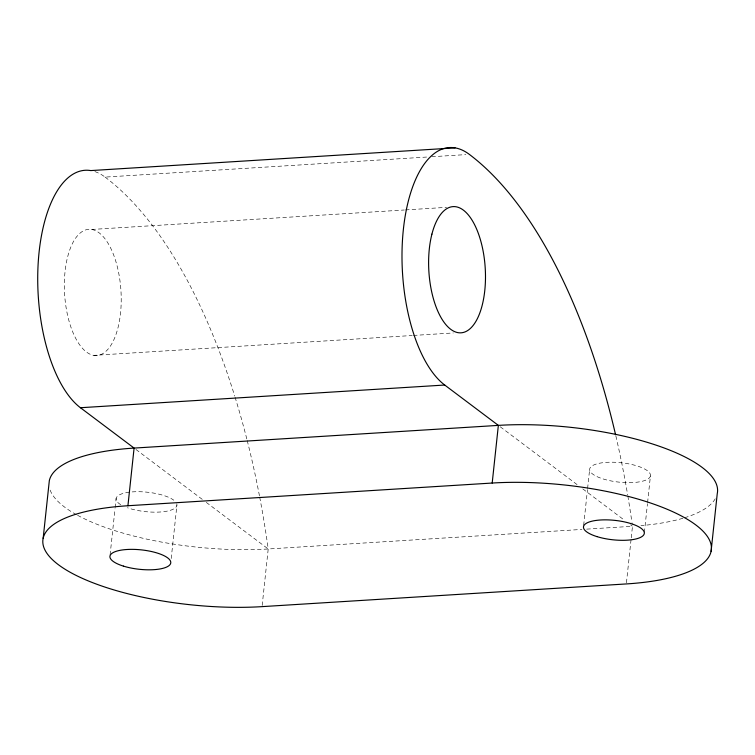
<?xml version="1.0" encoding="UTF-8"?>
<svg xmlns="http://www.w3.org/2000/svg" width="755" height="755" viewBox="0 0 755 755"><rect width="100%" height="100%" fill="white"/><g stroke="black" fill="none" stroke-linecap="round" stroke-linejoin="round"><path stroke-width="0.57" stroke-dasharray="3.77 2.83" d="M110.098 554.868L115.034 508.738M115.156 507.587L116.138 498.366M171.206 558.549L176.878 505.501M262.174 605.482L268.214 548.979A497.092 221.913 86.4 0 0 259.673 496.998M583.653 525.357L587.475 489.617M587.598 488.457L589.693 468.855M626.442 582.784L631.123 538.966M631.246 537.815L632.482 526.282A497.092 221.913 86.4 0 0 631.992 522.771M644.383 532.501L647.469 503.67M647.592 502.519L650.423 475.999A30.587 9.758 6.1 0 0 606.642 462.343A30.587 9.758 6.1 0 0 603.103 478.944A30.587 9.758 6.1 0 0 650.423 475.999M94.885 171.602A122.367 54.624 86.4 0 1 105.087 177.095L427.056 157.031M431.756 156.738L465.826 154.615M91.733 229.463L404.302 209.994M405.482 209.918L446.611 207.351M93.78 355.36A63.222 28.218 86.4 0 0 116.865 265.024A63.222 28.218 86.4 0 0 67.639 256.851A63.222 28.218 86.4 0 0 93.78 355.36L412.23 335.513M413.4 335.437L453.359 332.955M77.576 515.297A152.954 48.782 6.1 0 0 268.214 548.979L581.954 529.425M586.654 529.132L632.482 526.282L630.604 524.867M500.235 426.792L578.085 485.361M582.775 488.881L624.036 519.931M135.966 449.489L202.557 499.584M206.304 502.405L268.214 548.979M105.087 177.095A497.092 221.913 86.4 0 1 234.72 396.073M235.05 397.168A497.092 221.913 86.4 0 1 246.932 439.448M247.215 440.571A497.092 221.913 86.4 0 1 259.456 495.856M76.519 514.721A152.954 48.782 6.1 0 1 49.849 489.287M615.853 435.918A497.092 221.913 86.4 0 1 627.65 494.912M627.849 496.063A497.092 221.913 86.4 0 1 631.822 521.611M715.24 498.791A152.954 48.782 6.1 0 1 683.945 517.949M682.898 518.27A152.954 48.782 6.1 0 1 640.938 525.64M176.764 503.783A30.587 9.758 6.1 0 1 161.108 511.937A30.587 9.758 6.1 0 1 127.416 507.738M120.734 504.68A30.587 9.758 6.1 0 1 131.681 491.949A30.587 9.758 6.1 0 1 173.829 500.235"/><path stroke-width="1.13" d="M43.158 538.334L49.32 480.68A152.954 48.782 6.1 0 1 134.088 448.083L498.357 425.386A152.954 48.782 6.1 0 1 717.25 493.685L711.087 551.339M127.925 505.737L492.194 483.04A152.954 48.782 6.1 0 1 695.855 524.98A152.954 48.782 6.1 0 1 626.32 583.936L262.051 606.633A152.954 48.782 6.1 0 1 58.38 564.693A152.954 48.782 6.1 0 1 127.925 505.737L134.088 448.083L80.436 407.728A122.367 54.624 86.4 0 1 37.958 267.449A122.367 54.624 86.4 0 1 90.779 170.583L455.048 147.886M492.194 483.04L498.357 425.386L444.704 385.031A122.367 54.624 86.4 0 1 403.378 229.36A122.367 54.624 86.4 0 1 469.355 154.397A497.092 221.913 86.4 0 1 615.589 434.776M80.436 407.728L444.704 385.031M596.941 536.607A30.587 9.758 6.1 0 0 644.26 533.653A30.587 9.758 6.1 0 0 600.489 519.997A30.587 9.758 6.1 0 0 596.941 536.607M123.395 566.108A30.587 9.758 6.1 0 0 170.715 563.164A30.587 9.758 6.1 0 0 126.934 549.498A30.587 9.758 6.1 0 0 123.395 566.108M431.907 234.154A63.222 28.218 86.4 0 0 458.058 332.662A63.222 28.218 86.4 0 0 481.133 242.327A63.222 28.218 86.4 0 0 431.907 234.154"/></g></svg>
